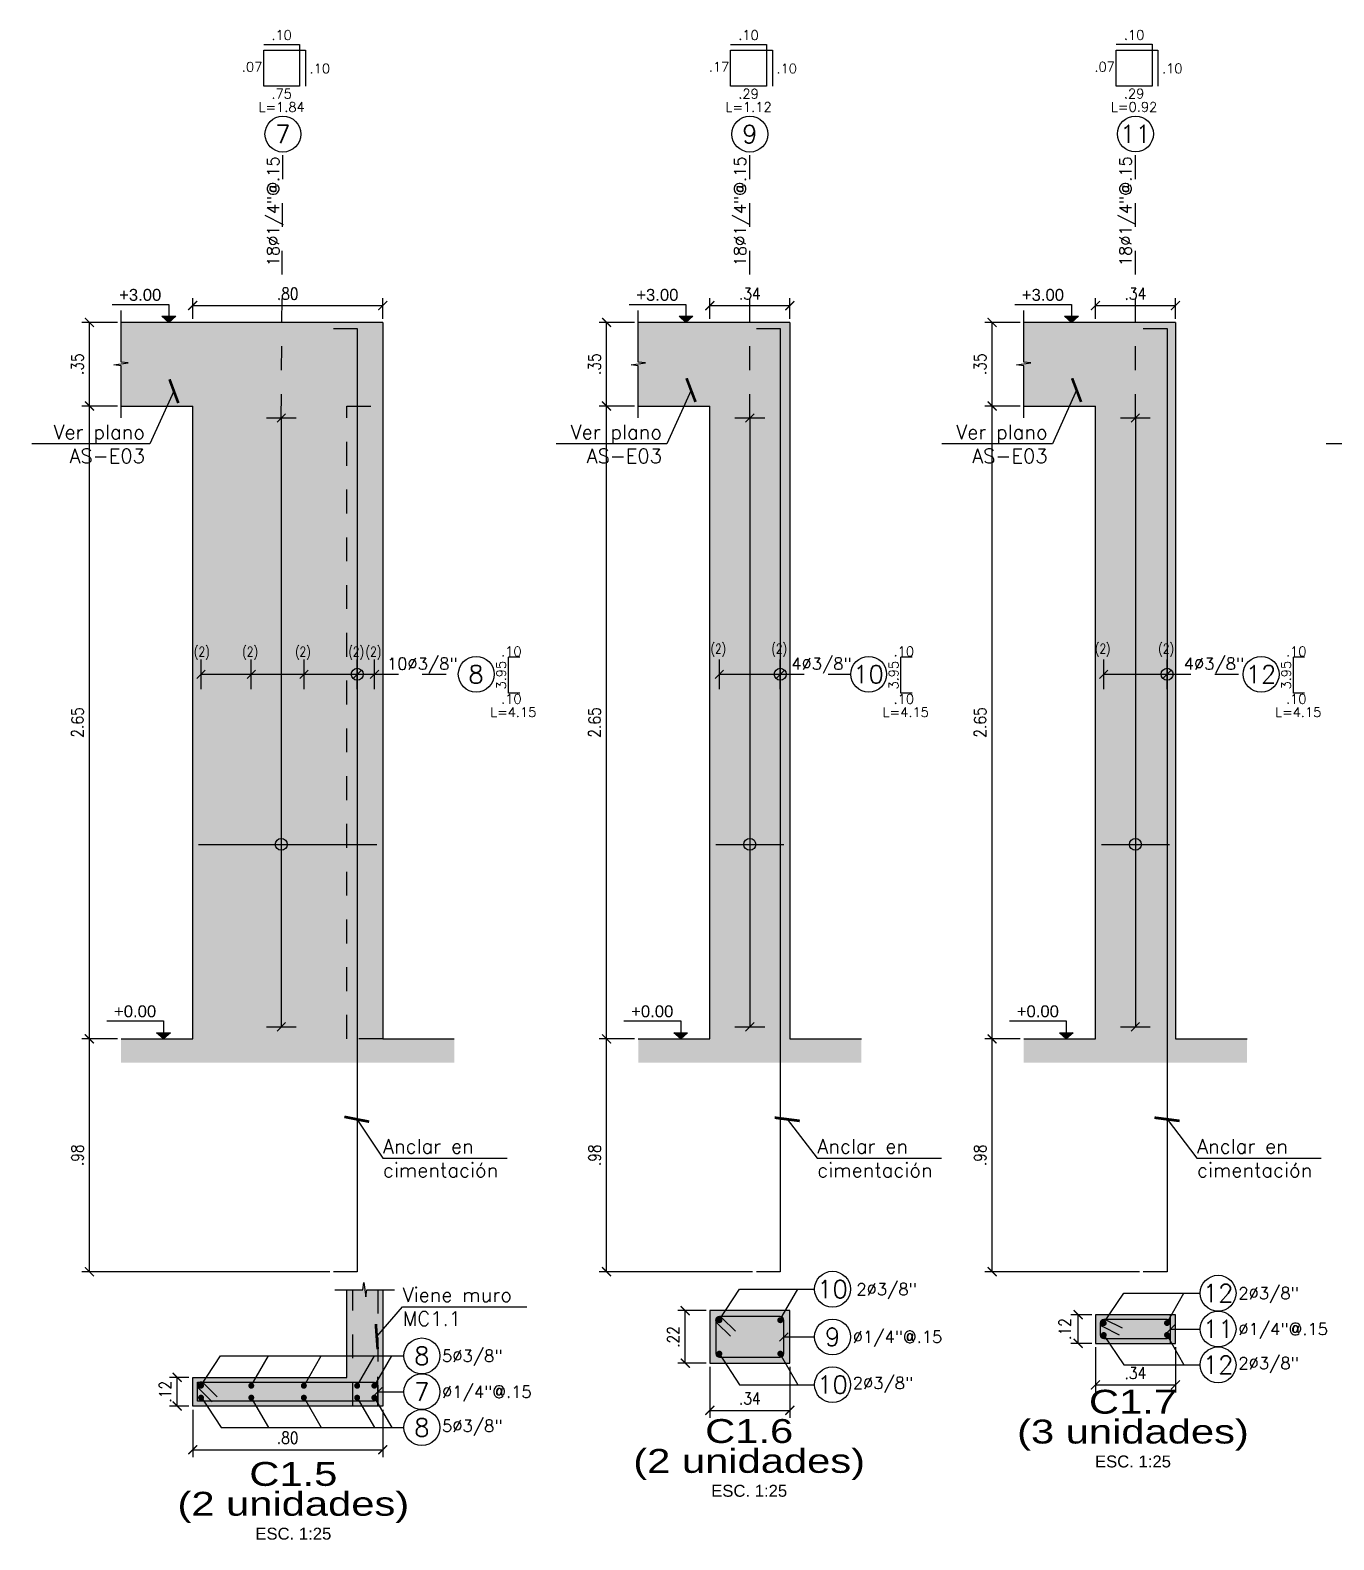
# Model space of a CAD drawing. Header units: millimetres. Extents: x -4.2 to 48.5, y -2.4 to 11.4.
# Drawn here: x 34.28 to 39.74, y 4.46 to 10.78 of the extents above; entities that cross this region are included whole.
import ezdxf
from ezdxf.enums import TextEntityAlignment as Align

# ---------------------------------------------------------------- set-up
doc = ezdxf.new("R2010")
doc.units = ezdxf.units.MM
doc.header["$LTSCALE"] = 0.05
doc.linetypes.add('DOT2', pattern=[3.175, 0, -3.175])
doc.linetypes.add('HIDDEN2', pattern=[4.7625, 3.175, -1.5875])
for name, color, linetype in [('ACHURADO', 1, 'Continuous'), ('ACOTADO', 2, 'Continuous'), ('CANT_INVIS', 2, 'HIDDEN2'), ('CONT_CORTE', 4, 'Continuous'), ('TEXTO_REFUERZO', 3, 'Continuous'), ('TITULOS', 1, 'Continuous'), ('TXT_IND', 2, 'Continuous')]:
    doc.layers.add(name, color=color, linetype=linetype)
doc.styles.add('ACOTAMIENTOS', font='romans.shx', dxfattribs={"width": 0.85})
doc.styles.add('ARIAL', font='arial.ttf')
doc.styles.get("Standard").update_dxf_attribs({"font": 'romans.shx'})
doc.dimstyles.new('ACOTA_25', dxfattribs={"dimscale": 0.025, "dimtxt": 2, "dimasz": 1.5, "dimexe": 1.25, "dimexo": 0.625, "dimgap": 1, "dimtad": 1, "dimzin": 4, "dimdsep": 46, "dimtxsty": 'ACOTAMIENTOS', "dimblk1": 'ARCHTICK', "dimblk2": 'ARCHTICK', "dimsah": 1, "dimcen": 1.5, "dimclrd": 1, "dimclre": 1, "dimclrt": 256, "dimadec": 0, "dimazin": 0, "dimtfac": 1, "dimtofl": 0, "dimtmove": 2, "dimatfit": 3, "dimldrblk": 'ARCHTICK', "dimfxl": 0, "dimtolj": 1, "dimtzin": 0, "dimarcsym": 0})

# ---------------------------------------------------------------- blocks, each defined once
blk = doc.blocks.new('_ARCHTICK')
at = {"color": 0, "linetype": 'ByBlock', "const_width": 0.15}
blk.add_lwpolyline([(-0.5, -0.5), (0.5, 0.5)], dxfattribs=at)
blk = doc.blocks.new('COTA25')
at = {"layer": 'TEXTO_REFUERZO'}
blk.add_line((-0.0177, -0.0177), (0.0177, 0.0177), dxfattribs=at)
at = {"layer": 'TEXTO_REFUERZO', "color": 1}
blk.add_line((0, -0.0625), (0, 0.0625), dxfattribs=at)
blk = doc.blocks.new('*D29')
at = {"layer": 'ACOTADO', "color": 1, "lineweight": -2}
for p, q in [((34.9576, 5.006), (34.9576, 4.8074)), ((35.7536, 5.006), (35.7536, 4.8074)), ((34.9576, 4.8387), (35.7536, 4.8387))]:
    blk.add_line(p, q, dxfattribs=at)
at = {"layer": 'DEFPOINTS', "color": 0}
for p in [(34.9576, 5.0216), (35.7536, 5.0216), (35.7536, 4.8387)]:
    blk.add_point(p, dxfattribs=at)
at = {"layer": 'ACOTADO', "color": 1, "lineweight": -2, "xscale": 0.03750000000000001, "yscale": 0.03750000000000001, "zscale": 0.03750000000000001, "rotation": 180}
blk.add_blockref('_ARCHTICK', (34.9576, 4.8387), dxfattribs=at)
at = {"layer": 'ACOTADO', "color": 1, "lineweight": -2, "xscale": 0.03750000000000001, "yscale": 0.03750000000000001, "zscale": 0.03750000000000001}
blk.add_blockref('_ARCHTICK', (35.7536, 4.8387), dxfattribs=at)
at = {"layer": 'ACOTADO', "insert": (35.3556, 4.8887), "char_height": 0.05, "attachment_point": 5, "style": 'ACOTAMIENTOS'}
blk.add_mtext('\\A1;.80', dxfattribs=at)
blk = doc.blocks.new('*D30')
at = {"layer": 'ACOTADO', "color": 1, "lineweight": -2}
for p, q in [((34.642, 9.2091), (34.4937, 9.2091)), ((34.5249, 6.5591), (34.5249, 9.2091)), ((34.642, 6.5591), (34.4937, 6.5591))]:
    blk.add_line(p, q, dxfattribs=at)
at = {"layer": 'DEFPOINTS', "color": 0}
for p in [(34.5249, 9.2091), (34.6576, 9.2091), (34.6576, 6.5591)]:
    blk.add_point(p, dxfattribs=at)
at = {"layer": 'ACOTADO', "color": 1, "lineweight": -2, "xscale": 0.03750000000000001, "yscale": 0.03750000000000001, "zscale": 0.03750000000000001}
for p, rotation in [((34.5249, 9.2091), 90), ((34.5249, 6.5591), 270)]:
    blk.add_blockref('_ARCHTICK', p, dxfattribs=dict(at, rotation=rotation))
at = {"layer": 'ACOTADO', "insert": (34.4749, 7.8841), "char_height": 0.05, "attachment_point": 5, "rotation": 90, "style": 'ACOTAMIENTOS'}
blk.add_mtext('\\A1;2.65', dxfattribs=at)
blk = doc.blocks.new('*D31')
at = {"layer": 'ACOTADO', "color": 1, "lineweight": -2}
for p, q in [((34.642, 9.5591), (34.4937, 9.5591)), ((34.5249, 9.2091), (34.5249, 9.5591)), ((34.642, 9.2091), (34.4937, 9.2091))]:
    blk.add_line(p, q, dxfattribs=at)
at = {"layer": 'DEFPOINTS', "color": 0}
for p in [(34.5249, 9.5591), (34.6576, 9.5591), (34.6576, 9.2091)]:
    blk.add_point(p, dxfattribs=at)
at = {"layer": 'ACOTADO', "color": 1, "lineweight": -2, "xscale": 0.03750000000000001, "yscale": 0.03750000000000001, "zscale": 0.03750000000000001}
for p, rotation in [((34.5249, 9.5591), 90), ((34.5249, 9.2091), 270)]:
    blk.add_blockref('_ARCHTICK', p, dxfattribs=dict(at, rotation=rotation))
at = {"layer": 'ACOTADO', "insert": (34.4749, 9.3841), "char_height": 0.05, "attachment_point": 5, "rotation": 90, "style": 'ACOTAMIENTOS'}
blk.add_mtext('\\A1;.35', dxfattribs=at)
blk = doc.blocks.new('*D32')
at = {"layer": 'ACOTADO', "color": 1, "lineweight": -2}
for p, q in [((34.642, 6.5591), (34.4937, 6.5591)), ((34.5249, 5.5841), (34.5249, 6.5591)), ((35.5314, 5.5841), (34.4937, 5.5841))]:
    blk.add_line(p, q, dxfattribs=at)
at = {"layer": 'DEFPOINTS', "color": 0}
for p in [(34.5249, 6.5591), (34.6576, 6.5591), (35.5471, 5.5841)]:
    blk.add_point(p, dxfattribs=at)
at = {"layer": 'ACOTADO', "color": 1, "lineweight": -2, "xscale": 0.03750000000000001, "yscale": 0.03750000000000001, "zscale": 0.03750000000000001}
for p, rotation in [((34.5249, 6.5591), 90), ((34.5249, 5.5841), 270)]:
    blk.add_blockref('_ARCHTICK', p, dxfattribs=dict(at, rotation=rotation))
at = {"layer": 'ACOTADO', "insert": (34.4749, 6.0716), "char_height": 0.05, "attachment_point": 5, "rotation": 90, "style": 'ACOTAMIENTOS'}
blk.add_mtext('\\A1;.98', dxfattribs=at)
blk = doc.blocks.new('*D33')
at = {"layer": 'ACOTADO', "color": 1, "linetype": 'HIDDEN2', "lineweight": -2}
for p, q in [((34.9576, 9.5747), (34.9576, 9.6609)), ((35.7536, 9.5747), (35.7536, 9.6609))]:
    blk.add_line(p, q, dxfattribs=at)
at = {"layer": 'ACOTADO', "color": 1, "lineweight": -2}
blk.add_line((34.9576, 9.6296), (35.7536, 9.6296), dxfattribs=at)
at = {"layer": 'DEFPOINTS', "color": 0}
for p in [(35.7536, 9.6296), (34.9576, 9.5591), (35.7536, 9.5591)]:
    blk.add_point(p, dxfattribs=at)
at = {"layer": 'ACOTADO', "color": 1, "lineweight": -2, "xscale": 0.03750000000000001, "yscale": 0.03750000000000001, "zscale": 0.03750000000000001, "rotation": 180}
blk.add_blockref('_ARCHTICK', (34.9576, 9.6296), dxfattribs=at)
at = {"layer": 'ACOTADO', "color": 1, "lineweight": -2, "xscale": 0.03750000000000001, "yscale": 0.03750000000000001, "zscale": 0.03750000000000001}
blk.add_blockref('_ARCHTICK', (35.7536, 9.6296), dxfattribs=at)
at = {"layer": 'ACOTADO', "insert": (35.3556, 9.6796), "char_height": 0.05, "attachment_point": 5, "style": 'ACOTAMIENTOS'}
blk.add_mtext('\\A1;.80', dxfattribs=at)
blk = doc.blocks.new('Nivel-elev')
at = {"layer": 'TXT_IND'}
blk.add_hatch(color=1, dxfattribs=at).paths.add_polyline_path([(-0.058, 0.051), (0.058, 0.051), (0, 0)])
for p, q in [((0, 0), (-0.058, 0.051)), ((-0.058, 0.051), (0.058, 0.051)), ((0.058, 0.051), (0, 0))]:
    blk.add_line(p, q, dxfattribs=at)
blk.add_lwpolyline([(-0.476, 0.151), (0, 0.151), (0, 0.051)], dxfattribs=at)
blk.add_attdef('+2.85', (-0.476, 0.171), '', height=0.0975, dxfattribs=at)
blk = doc.blocks.new('Titulos')
at = {"layer": 'TITULOS', "color": 1, "style": 'ARIAL', "width": 1.25}
blk.add_attdef('TITULO_1', text='', height=0.2, dxfattribs=at).set_placement((0, 0.25), align=Align.MIDDLE_CENTER)
at = {"layer": 'TITULOS', "style": 'ARIAL', "width": 1.25}
blk.add_attdef('TITULO_2', text='', height=0.2, dxfattribs=at).set_placement((0, 0), align=Align.MIDDLE_CENTER)
at = {"layer": 'TITULOS', "color": 2, "width": 1.25}
for tag, p in [('ESCALA_1', (0, -0.25)), ('ESCALA_2', (0, -0.408))]:
    blk.add_attdef(tag, text='', height=0.1, dxfattribs=at).set_placement(p, align=Align.MIDDLE_CENTER)
blk = doc.blocks.new('*D17')
at = {"layer": 'ACOTADO', "color": 1, "lineweight": -2}
for p, q in [((36.8083, 9.2091), (36.66, 9.2091)), ((36.6912, 6.5591), (36.6912, 9.2091)), ((36.8083, 6.5591), (36.66, 6.5591))]:
    blk.add_line(p, q, dxfattribs=at)
at = {"layer": 'DEFPOINTS', "color": 0}
for p in [(36.6912, 9.2091), (36.8239, 9.2091), (36.8239, 6.5591)]:
    blk.add_point(p, dxfattribs=at)
at = {"layer": 'ACOTADO', "color": 1, "lineweight": -2, "xscale": 0.03750000000000001, "yscale": 0.03750000000000001, "zscale": 0.03750000000000001}
for p, rotation in [((36.6912, 9.2091), 90), ((36.6912, 6.5591), 270)]:
    blk.add_blockref('_ARCHTICK', p, dxfattribs=dict(at, rotation=rotation))
at = {"layer": 'ACOTADO', "insert": (36.6412, 7.8841), "char_height": 0.05, "attachment_point": 5, "rotation": 90, "style": 'ACOTAMIENTOS'}
blk.add_mtext('\\A1;2.65', dxfattribs=at)
blk = doc.blocks.new('*D18')
at = {"layer": 'ACOTADO', "color": 1, "lineweight": -2}
for p, q in [((36.8083, 9.5591), (36.66, 9.5591)), ((36.6912, 9.2091), (36.6912, 9.5591)), ((36.8083, 9.2091), (36.66, 9.2091))]:
    blk.add_line(p, q, dxfattribs=at)
at = {"layer": 'DEFPOINTS', "color": 0}
for p in [(36.6912, 9.5591), (36.8239, 9.5591), (36.8239, 9.2091)]:
    blk.add_point(p, dxfattribs=at)
at = {"layer": 'ACOTADO', "color": 1, "lineweight": -2, "xscale": 0.03750000000000001, "yscale": 0.03750000000000001, "zscale": 0.03750000000000001}
for p, rotation in [((36.6912, 9.5591), 90), ((36.6912, 9.2091), 270)]:
    blk.add_blockref('_ARCHTICK', p, dxfattribs=dict(at, rotation=rotation))
at = {"layer": 'ACOTADO', "insert": (36.6412, 9.3841), "char_height": 0.05, "attachment_point": 5, "rotation": 90, "style": 'ACOTAMIENTOS'}
blk.add_mtext('\\A1;.35', dxfattribs=at)
blk = doc.blocks.new('*D19')
at = {"layer": 'ACOTADO', "color": 1, "lineweight": -2}
for p, q in [((36.8083, 6.5591), (36.66, 6.5591)), ((36.6912, 5.5841), (36.6912, 6.5591)), ((37.3033, 5.5841), (36.66, 5.5841))]:
    blk.add_line(p, q, dxfattribs=at)
at = {"layer": 'DEFPOINTS', "color": 0}
for p in [(36.6912, 6.5591), (36.8239, 6.5591), (37.3189, 5.5841)]:
    blk.add_point(p, dxfattribs=at)
at = {"layer": 'ACOTADO', "color": 1, "lineweight": -2, "xscale": 0.03750000000000001, "yscale": 0.03750000000000001, "zscale": 0.03750000000000001}
for p, rotation in [((36.6912, 6.5591), 90), ((36.6912, 5.5841), 270)]:
    blk.add_blockref('_ARCHTICK', p, dxfattribs=dict(at, rotation=rotation))
at = {"layer": 'ACOTADO', "insert": (36.6412, 6.0716), "char_height": 0.05, "attachment_point": 5, "rotation": 90, "style": 'ACOTAMIENTOS'}
blk.add_mtext('\\A1;.98', dxfattribs=at)
blk = doc.blocks.new('*D20')
at = {"layer": 'ACOTADO', "color": 1, "linetype": 'HIDDEN2', "lineweight": -2}
for p, q in [((37.1239, 9.5747), (37.1239, 9.6609)), ((37.4589, 9.5747), (37.4589, 9.6609))]:
    blk.add_line(p, q, dxfattribs=at)
at = {"layer": 'ACOTADO', "color": 1, "lineweight": -2}
blk.add_line((37.1239, 9.6296), (37.4589, 9.6296), dxfattribs=at)
at = {"layer": 'DEFPOINTS', "color": 0}
for p in [(37.4589, 9.6296), (37.1239, 9.5591), (37.4589, 9.5591)]:
    blk.add_point(p, dxfattribs=at)
at = {"layer": 'ACOTADO', "color": 1, "lineweight": -2, "xscale": 0.03750000000000001, "yscale": 0.03750000000000001, "zscale": 0.03750000000000001, "rotation": 180}
blk.add_blockref('_ARCHTICK', (37.1239, 9.6296), dxfattribs=at)
at = {"layer": 'ACOTADO', "color": 1, "lineweight": -2, "xscale": 0.03750000000000001, "yscale": 0.03750000000000001, "zscale": 0.03750000000000001}
blk.add_blockref('_ARCHTICK', (37.4589, 9.6296), dxfattribs=at)
at = {"layer": 'ACOTADO', "insert": (37.2914, 9.6796), "char_height": 0.05, "attachment_point": 5, "style": 'ACOTAMIENTOS'}
blk.add_mtext('\\A1;.34', dxfattribs=at)
blk = doc.blocks.new('*D21')
at = {"layer": 'ACOTADO', "color": 1, "lineweight": -2}
for p, q in [((37.1083, 5.421), (36.9897, 5.421)), ((37.021, 5.201), (37.021, 5.421)), ((37.1083, 5.201), (36.9897, 5.201))]:
    blk.add_line(p, q, dxfattribs=at)
at = {"layer": 'DEFPOINTS', "color": 0}
for p in [(37.021, 5.421), (37.1239, 5.421), (37.1239, 5.201)]:
    blk.add_point(p, dxfattribs=at)
at = {"layer": 'ACOTADO', "color": 1, "lineweight": -2, "xscale": 0.03750000000000001, "yscale": 0.03750000000000001, "zscale": 0.03750000000000001}
for p, rotation in [((37.021, 5.421), 90), ((37.021, 5.201), 270)]:
    blk.add_blockref('_ARCHTICK', p, dxfattribs=dict(at, rotation=rotation))
at = {"layer": 'ACOTADO', "insert": (36.971, 5.311), "char_height": 0.05, "attachment_point": 5, "rotation": 90, "style": 'ACOTAMIENTOS'}
blk.add_mtext('\\A1;.22', dxfattribs=at)
blk = doc.blocks.new('*D22')
at = {"layer": 'ACOTADO', "color": 1, "lineweight": -2}
for p, q in [((37.1239, 5.1854), (37.1239, 4.9721)), ((37.4589, 5.1854), (37.4589, 4.9721)), ((37.1239, 5.0034), (37.4589, 5.0034))]:
    blk.add_line(p, q, dxfattribs=at)
at = {"layer": 'DEFPOINTS', "color": 0}
for p in [(37.1239, 5.201), (37.4589, 5.201), (37.4589, 5.0034)]:
    blk.add_point(p, dxfattribs=at)
at = {"layer": 'ACOTADO', "color": 1, "lineweight": -2, "xscale": 0.03750000000000001, "yscale": 0.03750000000000001, "zscale": 0.03750000000000001, "rotation": 180}
blk.add_blockref('_ARCHTICK', (37.1239, 5.0034), dxfattribs=at)
at = {"layer": 'ACOTADO', "color": 1, "lineweight": -2, "xscale": 0.03750000000000001, "yscale": 0.03750000000000001, "zscale": 0.03750000000000001}
blk.add_blockref('_ARCHTICK', (37.4589, 5.0034), dxfattribs=at)
at = {"layer": 'ACOTADO', "insert": (37.2914, 5.0534), "char_height": 0.05, "attachment_point": 5, "style": 'ACOTAMIENTOS'}
blk.add_mtext('\\A1;.34', dxfattribs=at)
blk = doc.blocks.new('*D23')
at = {"layer": 'ACOTADO', "color": 1, "lineweight": -2}
for p, q in [((38.7235, 5.4041), (38.6356, 5.4041)), ((38.6668, 5.2841), (38.6668, 5.4041)), ((38.7235, 5.2841), (38.6356, 5.2841))]:
    blk.add_line(p, q, dxfattribs=at)
at = {"layer": 'DEFPOINTS', "color": 0}
for p in [(38.6668, 5.4041), (38.7391, 5.4041), (38.7391, 5.2841)]:
    blk.add_point(p, dxfattribs=at)
at = {"layer": 'ACOTADO', "color": 1, "lineweight": -2, "xscale": 0.03750000000000001, "yscale": 0.03750000000000001, "zscale": 0.03750000000000001}
for p, rotation in [((38.6668, 5.4041), 90), ((38.6668, 5.2841), 270)]:
    blk.add_blockref('_ARCHTICK', p, dxfattribs=dict(at, rotation=rotation))
at = {"layer": 'ACOTADO', "insert": (38.6115, 5.3441), "char_height": 0.05, "attachment_point": 5, "rotation": 90, "style": 'ACOTAMIENTOS'}
blk.add_mtext('\\A1;.12', dxfattribs=at)
blk = doc.blocks.new('*D24')
at = {"layer": 'ACOTADO', "color": 1, "lineweight": -2}
for p, q in [((38.7391, 5.2684), (38.7391, 5.0787)), ((39.0741, 5.2684), (39.0741, 5.0787)), ((38.7391, 5.11), (39.0741, 5.11))]:
    blk.add_line(p, q, dxfattribs=at)
at = {"layer": 'DEFPOINTS', "color": 0}
for p in [(38.7391, 5.2841), (39.0741, 5.2841), (39.0741, 5.11)]:
    blk.add_point(p, dxfattribs=at)
at = {"layer": 'ACOTADO', "color": 1, "lineweight": -2, "xscale": 0.03750000000000001, "yscale": 0.03750000000000001, "zscale": 0.03750000000000001, "rotation": 180}
blk.add_blockref('_ARCHTICK', (38.7391, 5.11), dxfattribs=at)
at = {"layer": 'ACOTADO', "color": 1, "lineweight": -2, "xscale": 0.03750000000000001, "yscale": 0.03750000000000001, "zscale": 0.03750000000000001}
blk.add_blockref('_ARCHTICK', (39.0741, 5.11), dxfattribs=at)
at = {"layer": 'ACOTADO', "insert": (38.9066, 5.16), "char_height": 0.05, "attachment_point": 5, "style": 'ACOTAMIENTOS'}
blk.add_mtext('\\A1;.34', dxfattribs=at)
blk = doc.blocks.new('*D25')
at = {"layer": 'ACOTADO', "color": 1, "lineweight": -2}
for p, q in [((38.4235, 9.2091), (38.2752, 9.2091)), ((38.3064, 6.5591), (38.3064, 9.2091)), ((38.4235, 6.5591), (38.2752, 6.5591))]:
    blk.add_line(p, q, dxfattribs=at)
at = {"layer": 'DEFPOINTS', "color": 0}
for p in [(38.3064, 9.2091), (38.4391, 9.2091), (38.4391, 6.5591)]:
    blk.add_point(p, dxfattribs=at)
at = {"layer": 'ACOTADO', "color": 1, "lineweight": -2, "xscale": 0.03750000000000001, "yscale": 0.03750000000000001, "zscale": 0.03750000000000001}
for p, rotation in [((38.3064, 9.2091), 90), ((38.3064, 6.5591), 270)]:
    blk.add_blockref('_ARCHTICK', p, dxfattribs=dict(at, rotation=rotation))
at = {"layer": 'ACOTADO', "insert": (38.2564, 7.8841), "char_height": 0.05, "attachment_point": 5, "rotation": 90, "style": 'ACOTAMIENTOS'}
blk.add_mtext('\\A1;2.65', dxfattribs=at)
blk = doc.blocks.new('*D26')
at = {"layer": 'ACOTADO', "color": 1, "lineweight": -2}
for p, q in [((38.4235, 9.5591), (38.2752, 9.5591)), ((38.3064, 9.2091), (38.3064, 9.5591)), ((38.4235, 9.2091), (38.2752, 9.2091))]:
    blk.add_line(p, q, dxfattribs=at)
at = {"layer": 'DEFPOINTS', "color": 0}
for p in [(38.3064, 9.5591), (38.4391, 9.5591), (38.4391, 9.2091)]:
    blk.add_point(p, dxfattribs=at)
at = {"layer": 'ACOTADO', "color": 1, "lineweight": -2, "xscale": 0.03750000000000001, "yscale": 0.03750000000000001, "zscale": 0.03750000000000001}
for p, rotation in [((38.3064, 9.5591), 90), ((38.3064, 9.2091), 270)]:
    blk.add_blockref('_ARCHTICK', p, dxfattribs=dict(at, rotation=rotation))
at = {"layer": 'ACOTADO', "insert": (38.2564, 9.3841), "char_height": 0.05, "attachment_point": 5, "rotation": 90, "style": 'ACOTAMIENTOS'}
blk.add_mtext('\\A1;.35', dxfattribs=at)
blk = doc.blocks.new('*D27')
at = {"layer": 'ACOTADO', "color": 1, "lineweight": -2}
for p, q in [((38.4235, 6.5591), (38.2752, 6.5591)), ((38.3064, 5.5841), (38.3064, 6.5591)), ((38.9235, 5.5841), (38.2752, 5.5841))]:
    blk.add_line(p, q, dxfattribs=at)
at = {"layer": 'DEFPOINTS', "color": 0}
for p in [(38.3064, 6.5591), (38.4391, 6.5591), (38.9391, 5.5841)]:
    blk.add_point(p, dxfattribs=at)
at = {"layer": 'ACOTADO', "color": 1, "lineweight": -2, "xscale": 0.03750000000000001, "yscale": 0.03750000000000001, "zscale": 0.03750000000000001}
for p, rotation in [((38.3064, 6.5591), 90), ((38.3064, 5.5841), 270)]:
    blk.add_blockref('_ARCHTICK', p, dxfattribs=dict(at, rotation=rotation))
at = {"layer": 'ACOTADO', "insert": (38.2564, 6.0716), "char_height": 0.05, "attachment_point": 5, "rotation": 90, "style": 'ACOTAMIENTOS'}
blk.add_mtext('\\A1;.98', dxfattribs=at)
blk = doc.blocks.new('*D28')
at = {"layer": 'ACOTADO', "color": 1, "linetype": 'HIDDEN2', "lineweight": -2}
for p, q in [((38.7391, 9.5747), (38.7391, 9.6609)), ((39.0741, 9.5747), (39.0741, 9.6609))]:
    blk.add_line(p, q, dxfattribs=at)
at = {"layer": 'ACOTADO', "color": 1, "lineweight": -2}
blk.add_line((38.7391, 9.6296), (39.0741, 9.6296), dxfattribs=at)
at = {"layer": 'DEFPOINTS', "color": 0}
for p in [(39.0741, 9.6296), (38.7391, 9.5591), (39.0741, 9.5591)]:
    blk.add_point(p, dxfattribs=at)
at = {"layer": 'ACOTADO', "color": 1, "lineweight": -2, "xscale": 0.03750000000000001, "yscale": 0.03750000000000001, "zscale": 0.03750000000000001, "rotation": 180}
blk.add_blockref('_ARCHTICK', (38.7391, 9.6296), dxfattribs=at)
at = {"layer": 'ACOTADO', "color": 1, "lineweight": -2, "xscale": 0.03750000000000001, "yscale": 0.03750000000000001, "zscale": 0.03750000000000001}
blk.add_blockref('_ARCHTICK', (39.0741, 9.6296), dxfattribs=at)
at = {"layer": 'ACOTADO', "insert": (38.9066, 9.6796), "char_height": 0.05, "attachment_point": 5, "style": 'ACOTAMIENTOS'}
blk.add_mtext('\\A1;.34', dxfattribs=at)
blk = doc.blocks.new('*D95')
at = {"layer": 'ACOTADO', "color": 1, "lineweight": -2}
for p, q in [((34.942, 5.1416), (34.8611, 5.1416)), ((34.8924, 5.0216), (34.8924, 5.1416)), ((34.942, 5.0216), (34.8611, 5.0216))]:
    blk.add_line(p, q, dxfattribs=at)
at = {"layer": 'DEFPOINTS', "color": 0}
for p in [(34.8924, 5.1416), (34.9576, 5.1416), (34.9576, 5.0216)]:
    blk.add_point(p, dxfattribs=at)
at = {"layer": 'ACOTADO', "color": 1, "lineweight": -2, "xscale": 0.03750000000000001, "yscale": 0.03750000000000001, "zscale": 0.03750000000000001}
for p, rotation in [((34.8924, 5.1416), 90), ((34.8924, 5.0216), 270)]:
    blk.add_blockref('_ARCHTICK', p, dxfattribs=dict(at, rotation=rotation))
at = {"layer": 'ACOTADO', "insert": (34.8425, 5.0816), "char_height": 0.05, "attachment_point": 5, "rotation": 90, "style": 'ACOTAMIENTOS'}
blk.add_mtext('\\A1;.12', dxfattribs=at)

msp = doc.modelspace()

# ---------------------------------------------------------------- hatches: boundary and pattern name
at = {"layer": 'ACHURADO', "ltscale": 0.2}
h = msp.add_hatch(color=254, dxfattribs=at)
h.dxf.hatch_style = 1
h.paths.add_polyline_path([(35.7536, 9.5591), (34.6576, 9.5591), (34.6576, 9.3933), (34.6876, 9.3893), (34.6576, 9.3853), (34.6576, 9.2091), (34.9576, 9.2091), (34.9576, 6.5591), (34.6576, 6.5591), (34.6576, 6.4591), (36.0536, 6.4591), (36.0536, 6.5591), (35.7536, 6.5591)])
h = msp.add_hatch(color=254, dxfattribs=at)
h.dxf.hatch_style = 1
h.paths.add_polyline_path([(37.4589, 9.5591), (36.8239, 9.5591), (36.8239, 9.3933), (36.8539, 9.3893), (36.8239, 9.3853), (36.8239, 9.2091), (37.1239, 9.2091), (37.1239, 6.5591), (36.8239, 6.5591), (36.8239, 6.4591), (37.7589, 6.4591), (37.7589, 6.5591), (37.4589, 6.5591)])
h = msp.add_hatch(color=254, dxfattribs=at)
h.dxf.hatch_style = 1
h.paths.add_polyline_path([(39.0741, 9.5591), (38.4391, 9.5591), (38.4391, 9.3933), (38.4691, 9.3893), (38.4391, 9.3853), (38.4391, 9.2091), (38.7391, 9.2091), (38.7391, 6.5591), (38.4391, 6.5591), (38.4391, 6.4591), (39.3741, 6.4591), (39.3741, 6.5591), (39.0741, 6.5591)])
h = msp.add_hatch(color=254, dxfattribs=at)
h.dxf.hatch_style = 1
h.paths.add_polyline_path([(35.7536, 5.5088), (35.6866, 5.5088), (35.6826, 5.4788), (35.6746, 5.5388), (35.6706, 5.5088), (35.6036, 5.5088), (35.6036, 5.1416), (34.9576, 5.1416), (34.9576, 5.0216), (35.7536, 5.0216)])
h = msp.add_hatch(color=254, dxfattribs=at)
h.dxf.hatch_style = 1
h.paths.add_polyline_path([(37.4589, 5.421), (37.1239, 5.421), (37.1239, 5.201), (37.4589, 5.201)])
h = msp.add_hatch(color=254, dxfattribs=at)
h.dxf.hatch_style = 1
h.paths.add_polyline_path([(39.0741, 5.4041), (38.7391, 5.4041), (38.7391, 5.2841), (39.0741, 5.2841)])

# ---------------------------------------------------------------- linework, layer by layer
at = {"layer": 'CANT_INVIS', "ltscale": 0.3}
for p, q in [((35.6286, 5.0216), (35.6286, 5.5088)), ((35.7336, 5.5088), (35.7336, 5.0216))]:
    msp.add_line(p, q, dxfattribs=at)
msp.add_lwpolyline([(35.7536, 6.5591), (35.6036, 6.5591), (35.6036, 9.2091), (35.7536, 9.2091)], dxfattribs=at)
at = {"layer": 'CONT_CORTE'}
for p, q in [((35.7536, 9.5591), (35.7536, 6.5591)), ((37.4589, 9.5591), (37.4589, 6.5591)), ((39.0741, 9.5591), (39.0741, 6.5591)), ((34.6576, 9.2091), (34.9576, 9.2091)), ((34.9576, 6.5591), (34.9576, 9.2091)), ((36.8239, 9.2091), (37.1239, 9.2091)), ((37.1239, 6.5591), (37.1239, 9.2091)), ((38.4391, 9.2091), (38.7391, 9.2091)), ((38.7391, 6.5591), (38.7391, 9.2091)), ((34.6576, 6.5591), (34.9576, 6.5591)), ((35.7536, 6.5591), (36.0536, 6.5591)), ((36.8239, 6.5591), (37.1239, 6.5591)), ((37.4589, 6.5591), (37.7589, 6.5591)), ((38.4391, 6.5591), (38.7391, 6.5591)), ((39.0741, 6.5591), (39.3741, 6.5591))]:
    msp.add_line(p, q, dxfattribs=at)
at = {"layer": 'CONT_CORTE', "color": 1}
for points in [[(34.6576, 9.1591), (34.6576, 9.3773), (34.6276, 9.3813), (34.6876, 9.3893), (34.6576, 9.3933), (34.6576, 9.6091)], [(36.8239, 9.1591), (36.8239, 9.3773), (36.7939, 9.3813), (36.8539, 9.3893), (36.8239, 9.3933), (36.8239, 9.6091)], [(38.4391, 9.1591), (38.4391, 9.3773), (38.4091, 9.3813), (38.4691, 9.3893), (38.4391, 9.3933), (38.4391, 9.6091)], [(35.5536, 5.5088), (35.6706, 5.5088), (35.6746, 5.5388), (35.6826, 5.4788), (35.6866, 5.5088), (35.8036, 5.5088)]]:
    msp.add_lwpolyline(points, dxfattribs=at)
at = {"layer": 'CONT_CORTE'}
for points in [[(35.7536, 9.5591), (34.6576, 9.5591)], [(37.4589, 9.5591), (36.8239, 9.5591)], [(39.0741, 9.5591), (38.4391, 9.5591)], [(35.7536, 5.5088), (35.7536, 5.0216), (34.9576, 5.0216), (34.9576, 5.1416), (35.6036, 5.1416), (35.6036, 5.5088)]]:
    msp.add_lwpolyline(points, dxfattribs=at)
for points in [[(37.1239, 5.421), (37.1239, 5.201), (37.4589, 5.201), (37.4589, 5.421)], [(39.0741, 5.2841), (39.0741, 5.4041), (38.7391, 5.4041), (38.7391, 5.2841)]]:
    msp.add_lwpolyline(points, close=True, dxfattribs=at)
at = {"layer": 'TEXTO_REFUERZO', "color": 3, "linetype": 'DOT2', "ltscale": 0.25}
for p, q in [((35.3287, 9.1591), (35.3357, 10.2725)), ((37.2914, 9.1591), (37.2914, 10.2725)), ((38.9066, 9.1591), (38.9066, 10.2728))]:
    msp.add_line(p, q, dxfattribs=at)
at = {"layer": 'TEXTO_REFUERZO', "color": 1}
for p, q in [((35.3287, 9.1591), (35.3287, 6.6094)), ((37.2914, 9.1591), (37.2914, 6.6094)), ((38.9066, 9.1591), (38.9066, 6.6094)), ((34.9926, 8.0857), (35.7192, 8.0857)), ((37.1639, 8.0857), (37.4189, 8.0857)), ((38.7741, 8.0857), (39.0391, 8.0857)), ((37.4339, 5.311), (37.5628, 5.311)), ((39.0541, 5.3441), (39.178, 5.3441)), ((35.7336, 5.0816), (35.8425, 5.0816))]:
    msp.add_line(p, q, dxfattribs=at)
at = {"layer": 'TEXTO_REFUERZO', "color": 5, "linetype": 'Continuous'}
for p, q in [((34.9826, 7.3736), (35.7286, 7.3736)), ((37.1489, 7.3736), (37.4339, 7.3736)), ((38.7641, 7.3736), (39.0491, 7.3736))]:
    msp.add_line(p, q, dxfattribs=at)
for points in [[(35.2552, 10.7235), (35.4052, 10.7235), (35.4052, 10.5485), (35.2552, 10.5485), (35.2552, 10.6985), (35.4302, 10.6985), (35.4302, 10.5485)], [(37.211, 10.7235), (37.361, 10.7235), (37.361, 10.5485), (37.211, 10.5485), (37.211, 10.6985), (37.386, 10.6985), (37.386, 10.5485)], [(38.8262, 10.7239), (38.9762, 10.7239), (38.9762, 10.5489), (38.8262, 10.5489), (38.8262, 10.6989), (39.0012, 10.6989), (39.0012, 10.5489)], [(36.3273, 8.0069), (36.2801, 8.0069), (36.2801, 8.1569), (36.2801, 8.1569)], [(36.3273, 8.1569), (36.2801, 8.1569)], [(37.9712, 8.0069), (37.9241, 8.0069), (37.9241, 8.1569), (37.9241, 8.1569)], [(37.9712, 8.1569), (37.9241, 8.1569)], [(39.6154, 8.0069), (39.5682, 8.0069), (39.5682, 8.1569), (39.5682, 8.1569)], [(39.6154, 8.1569), (39.5682, 8.1569)]]:
    msp.add_lwpolyline(points, dxfattribs=at)
at = {"layer": 'TEXTO_REFUERZO', "color": 5}
for points in [[(35.5471, 9.5341), (35.6471, 9.5341), (35.6471, 5.5841), (35.5471, 5.5841)], [(37.3189, 9.5341), (37.4189, 9.5341), (37.4189, 5.5841), (37.3189, 5.5841)], [(38.9391, 9.5341), (39.0391, 9.5341), (39.0391, 5.5841), (38.9391, 5.5841)]]:
    msp.add_lwpolyline(points, dxfattribs=at)
at = {"layer": 'TEXTO_REFUERZO', "color": 1}
for points in [[(37.1632, 5.381), (37.2481, 5.5109), (37.5628, 5.5109)], [(37.4174, 5.381), (37.4924, 5.5109)], [(38.7734, 5.3691), (38.8583, 5.4941), (39.178, 5.4941)], [(39.0376, 5.3691), (39.1098, 5.4941)], [(38.7734, 5.3191), (38.8583, 5.1941), (39.178, 5.1941)], [(39.0376, 5.3191), (39.1098, 5.1941)], [(34.9886, 5.1017), (35.0734, 5.2316), (35.8425, 5.2316)], [(35.2024, 5.1066), (35.2746, 5.2316)], [(35.4239, 5.1066), (35.4961, 5.2316)], [(35.6471, 5.1066), (35.7192, 5.2316)], [(35.7192, 5.1066), (35.7913, 5.2316)], [(37.1632, 5.241), (37.2481, 5.1111), (37.5628, 5.1111)], [(37.4174, 5.241), (37.4924, 5.1111)], [(34.9914, 5.0615), (35.0763, 4.9316), (35.8425, 4.9316)], [(35.2024, 5.0566), (35.2746, 4.9316)], [(35.4239, 5.0566), (35.4961, 4.9316)], [(35.6471, 5.0566), (35.7192, 4.9316)], [(35.7192, 5.0566), (35.7913, 4.9316)]]:
    msp.add_lwpolyline(points, dxfattribs=at)
at = {"layer": 'TEXTO_REFUERZO', "color": 5}
for points in [[(37.1489, 5.381), (37.1489, 5.241, 0.414214), (37.1639, 5.226), (37.4189, 5.226, 0.414214), (37.4339, 5.241), (37.4339, 5.381, 0.414214), (37.4189, 5.396), (37.1639, 5.396, 0.414214)], [(39.0541, 5.3191), (39.0541, 5.3691, 0.414214), (39.0391, 5.3841), (38.7741, 5.3841, 0.414214), (38.7591, 5.3691), (38.7591, 5.3191, 0.414214), (38.7741, 5.3041), (39.0391, 5.3041, 0.414214)], [(35.7186, 5.0416), (34.9776, 5.0416), (34.9776, 5.1216), (35.7186, 5.1216, -0.414214), (35.7336, 5.1066), (35.7336, 5.0566, -0.414214)]]:
    msp.add_lwpolyline(points, format="xyb", close=True, dxfattribs=at)
for points in [[(37.2099, 5.3138), (37.1533, 5.3704, -1), (37.1746, 5.3916), (37.2311, 5.335)], [(38.8525, 5.347), (38.7808, 5.3825, 1), (38.7675, 5.3556), (38.8392, 5.3201)], [(35.0598, 5.0606), (35.0032, 5.1172, 1), (34.982, 5.096), (35.0386, 5.0394)]]:
    msp.add_lwpolyline(points, format="xyb", dxfattribs=at)
at = {"layer": 'TEXTO_REFUERZO', "color": 1, "const_width": 0.0125}
for points in [[(37.1577, 5.381, 1), (37.1702, 5.381, 1)], [(37.4252, 5.381, -1), (37.4127, 5.381, -1)], [(38.7741, 5.3753, -1), (38.7741, 5.3628, -1)], [(39.0391, 5.3753, 1), (39.0391, 5.3628, 1)], [(38.7741, 5.3128, 1), (38.7741, 5.3253, 1)], [(39.0391, 5.3128, -1), (39.0391, 5.3253, -1)], [(37.1577, 5.241, -1), (37.1702, 5.241, -1)], [(37.4252, 5.241, 1), (37.4127, 5.241, 1)], [(34.9926, 5.1129, -1), (34.9926, 5.1004, -1)], [(34.9926, 5.0504, 1), (34.9926, 5.0629, 1)], [(35.203, 5.1129, -1), (35.203, 5.1004, -1)], [(35.203, 5.0504, 1), (35.203, 5.0629, 1)], [(35.4233, 5.1129, -1), (35.4233, 5.1004, -1)], [(35.4233, 5.0504, 1), (35.4233, 5.0629, 1)], [(35.6465, 5.1129, -1), (35.6465, 5.1004, -1)], [(35.6465, 5.0504, 1), (35.6465, 5.0629, 1)], [(35.7186, 5.1129, -1), (35.7186, 5.1004, -1)], [(35.7186, 5.0504, 1), (35.7186, 5.0629, 1)]]:
    msp.add_lwpolyline(points, format="xyb", close=True, dxfattribs=at)
at = {"layer": 'TEXTO_REFUERZO', "color": 3}
for centre, radius in [((35.3357, 10.3478), 0.0753), ((37.2914, 10.3478), 0.0753), ((38.9066, 10.3481), 0.0753), ((36.1453, 8.0857), 0.075), ((37.7893, 8.0857), 0.075), ((39.4334, 8.0857), 0.075), ((37.6378, 5.5109), 0.075), ((39.253, 5.4941), 0.075), ((37.6378, 5.311), 0.075), ((39.253, 5.3441), 0.075), ((35.9175, 5.2316), 0.075), ((39.253, 5.1941), 0.075), ((37.6378, 5.1111), 0.075), ((35.9175, 5.0816), 0.075), ((35.9175, 4.9316), 0.075)]:
    msp.add_circle(centre, radius, dxfattribs=at)
at = {"layer": 'TEXTO_REFUERZO', "color": 1}
for centre in [(35.6471, 8.0857), (37.4189, 8.0857), (39.0391, 8.0857), (35.3287, 7.3736), (37.2914, 7.3736), (38.9066, 7.3736)]:
    msp.add_circle(centre, 0.025, dxfattribs=at)
at = {"layer": 'TEXTO_REFUERZO', "color": 3, "linetype": 'DOT2', "ltscale": 0.25, "start_tangent": (1, 0), "end_tangent": (1, 0)}
for points in [[(35.7192, 8.0857), (36.0703, 8.0857)], [(37.4189, 8.0857), (37.7143, 8.0857)], [(39.0391, 8.0857), (39.3584, 8.0857)]]:
    msp.add_spline(points, degree=3, dxfattribs=at)

# ---------------------------------------------------------------- block references
at = {"xscale": -1, "rotation": 270}
for p in [(35.3287, 9.1591), (37.2914, 9.1591), (38.9066, 9.1591), (35.3287, 6.6094), (37.2914, 6.6094), (38.9066, 6.6094)]:
    msp.add_blockref('COTA25', p, dxfattribs=at)
at = {"layer": 'TEXTO_REFUERZO', "color": 1, "linetype": 'Continuous'}
for p in [(34.9926, 8.0857), (35.203, 8.0857), (35.4239, 8.0857), (35.6471, 8.0857), (35.7192, 8.0857), (37.1639, 8.0857), (37.4189, 8.0857), (38.7741, 8.0857), (39.0391, 8.0857)]:
    msp.add_blockref('COTA25', p, dxfattribs=at)
at = {"layer": 'TEXTO_REFUERZO', "color": 5}
for p in [(37.4339, 5.311), (39.0541, 5.3441), (35.7336, 5.0816)]:
    msp.add_blockref('COTA25', p, dxfattribs=at)
at = {"layer": 'TITULOS'}
ref = msp.add_blockref('Titulos', (38.8964, 4.9147), dxfattribs=dict(at, xscale=0.5, yscale=0.5, zscale=0.5))
ref.add_attrib('TITULO_1', 'C1.7', dxfattribs={"color": 1, "height": 0.1, "style": 'ARIAL', "width": 1.25}).set_placement((38.8964, 5.0397), align=Align.MIDDLE_CENTER)
ref.add_attrib('TITULO_2', '(3 unidades)', dxfattribs={"height": 0.1, "style": 'ARIAL', "width": 1.25}).set_placement((38.8964, 4.9147), align=Align.MIDDLE_CENTER)
ref.add_attrib('ESCALA_1', 'ESC. 1:25', dxfattribs={"color": 2, "height": 0.05, "style": 'ARIAL'}).set_placement((38.8964, 4.7895), align=Align.MIDDLE_CENTER)
ref = msp.add_blockref('Titulos', (37.2887, 4.7919), dxfattribs=dict(at, xscale=0.5, yscale=0.5, zscale=0.5))
ref.add_attrib('TITULO_1', 'C1.6', dxfattribs={"color": 1, "height": 0.1, "style": 'ARIAL', "width": 1.25}).set_placement((37.2887, 4.9169), align=Align.MIDDLE_CENTER)
ref.add_attrib('TITULO_2', '(2 unidades)', dxfattribs={"height": 0.1, "style": 'ARIAL', "width": 1.25}).set_placement((37.2887, 4.7919), align=Align.MIDDLE_CENTER)
ref.add_attrib('ESCALA_1', 'ESC. 1:25', dxfattribs={"color": 2, "height": 0.05, "style": 'ARIAL'}).set_placement((37.2887, 4.6667), align=Align.MIDDLE_CENTER)
ref = msp.add_blockref('Titulos', (35.3792, 4.6124), dxfattribs=dict(at, xscale=0.5, yscale=0.5, zscale=0.5))
ref.add_attrib('TITULO_1', 'C1.5', dxfattribs={"color": 1, "height": 0.1, "style": 'ARIAL', "width": 1.25}).set_placement((35.3792, 4.7374), align=Align.MIDDLE_CENTER)
ref.add_attrib('TITULO_2', '(2 unidades)', dxfattribs={"height": 0.1, "style": 'ARIAL', "width": 1.25}).set_placement((35.3792, 4.6124), align=Align.MIDDLE_CENTER)
ref.add_attrib('ESCALA_1', 'ESC. 1:25', dxfattribs={"color": 2, "height": 0.05, "style": 'ARIAL'}).set_placement((35.3792, 4.4872), align=Align.MIDDLE_CENTER)
at = {"layer": 'TXT_IND'}
ref = msp.add_blockref('Nivel-elev', (34.8576, 9.5591), dxfattribs=dict(at, xscale=0.5, yscale=0.5, zscale=0.5))
ref.add_attrib('+2.85', '+3.00', dxfattribs={"height": 0.05, "style": 'ARIAL'}).set_placement((34.7378, 9.6345), align=Align.BOTTOM_CENTER)
ref = msp.add_blockref('Nivel-elev', (37.0239, 9.5591), dxfattribs=dict(at, xscale=0.5, yscale=0.5, zscale=0.5))
ref.add_attrib('+2.85', '+3.00', dxfattribs={"height": 0.05, "style": 'ARIAL'}).set_placement((36.9041, 9.6345), align=Align.BOTTOM_CENTER)
ref = msp.add_blockref('Nivel-elev', (38.6391, 9.5591), dxfattribs=dict(at, xscale=0.5, yscale=0.5, zscale=0.5))
ref.add_attrib('+2.85', '+3.00', dxfattribs={"height": 0.05, "style": 'ARIAL'}).set_placement((38.5193, 9.6345), align=Align.BOTTOM_CENTER)
ref = msp.add_blockref('Nivel-elev', (34.8357, 6.5591), dxfattribs=dict(at, xscale=0.5, yscale=0.5, zscale=0.5))
ref.add_attrib('+2.85', '+0.00', dxfattribs={"height": 0.05, "style": 'ARIAL'}).set_placement((34.7164, 6.6345), align=Align.BOTTOM_CENTER)
ref = msp.add_blockref('Nivel-elev', (37.002, 6.5591), dxfattribs=dict(at, xscale=0.5, yscale=0.5, zscale=0.5))
ref.add_attrib('+2.85', '+0.00', dxfattribs={"height": 0.05, "style": 'ARIAL'}).set_placement((36.8827, 6.6345), align=Align.BOTTOM_CENTER)
ref = msp.add_blockref('Nivel-elev', (38.6172, 6.5591), dxfattribs=dict(at, xscale=0.5, yscale=0.5, zscale=0.5))
ref.add_attrib('+2.85', '+0.00', dxfattribs={"height": 0.05, "style": 'ARIAL'}).set_placement((38.4979, 6.6345), align=Align.BOTTOM_CENTER)

# ---------------------------------------------------------------- texts
at = {"layer": 'TEXTO_REFUERZO', "color": 2}
for s, p in [('.10', (35.3302, 10.7624)), ('.10', (37.286, 10.7624)), ('.10', (38.9012, 10.7628)), ('.07', (35.2066, 10.6293)), ('.10', (35.4902, 10.6224)), ('.17', (37.1624, 10.6293)), ('.10', (37.446, 10.6224)), ('.07', (38.7776, 10.6296)), ('.10', (39.0612, 10.6228)), ('.75', (35.3302, 10.5167)), ('.29', (37.286, 10.5167)), ('.29', (38.9012, 10.5171)), ('L=1.84', (35.3302, 10.4609)), ('L=1.12', (37.286, 10.4609)), ('L=0.92', (38.9012, 10.4613))]:
    msp.add_text(s, height=0.04, dxfattribs=at).set_placement(p, align=Align.MIDDLE_CENTER)
at = {"layer": 'TEXTO_REFUERZO', "color": 3}
for s, p in [('7', (35.3357, 10.3478)), ('9', (37.2914, 10.3478)), ('11', (38.9066, 10.3481)), ('8', (36.1443, 8.0857)), ('10', (37.7883, 8.0857)), ('12', (39.4325, 8.0857)), ('10', (37.6378, 5.5109)), ('12', (39.253, 5.4941)), ('11', (39.253, 5.3441)), ('9', (37.6378, 5.311)), ('8', (35.9175, 5.2316)), ('12', (39.253, 5.1941)), ('10', (37.6378, 5.1111)), ('7', (35.9175, 5.0816)), ('8', (35.9175, 4.9316))]:
    msp.add_text(s, height=0.075, dxfattribs=at).set_placement(p, align=Align.MIDDLE_CENTER)
at = {"layer": 'TEXTO_REFUERZO', "color": 2}
for p in [(35.3345, 10.2546), (37.2903, 10.2546), (38.9055, 10.2549)]:
    msp.add_text('18%%C1/4"@.15', height=0.05, rotation=90, dxfattribs=at).set_placement(p, align=Align.BOTTOM_RIGHT)
at = {"layer": 'TEXTO_REFUERZO', "color": 2, "linetype": 'Continuous', "width": 0.8}
for p in [(37.1925, 8.1611), (37.4475, 8.1611), (38.8027, 8.1611), (39.0685, 8.1611), (35.0286, 8.1485), (35.2315, 8.1485), (35.4524, 8.1485), (35.6756, 8.1485), (35.7477, 8.1485)]:
    msp.add_text('(2)', height=0.04, dxfattribs=at).set_placement(p, align=Align.BOTTOM_RIGHT)
at = {"layer": 'TEXTO_REFUERZO', "color": 2}
for s, p in [('10%%C3/8"', (35.7715, 8.1302)), ('4%%C3/8"', (37.4653, 8.1302)), ('4%%C3/8"', (39.1091, 8.1302)), ('2%%C3/8"', (37.7378, 5.5109)), ('2%%C3/8"', (39.338, 5.4941)), ('%%C1/4"@.15', (39.338, 5.3441)), ('%%C1/4"@.15', (37.7228, 5.311)), ('5%%C3/8"', (36.0025, 5.2316)), ('2%%C3/8"', (39.338, 5.2012)), ('2%%C3/8"', (37.7228, 5.1182)), ('%%C1/4"@.15', (36.0025, 5.0816)), ('5%%C3/8"', (36.0025, 4.9387))]:
    msp.add_text(s, height=0.05, dxfattribs=at).set_placement(p, align=Align.MIDDLE_LEFT)
at = {"layer": 'TEXTO_REFUERZO', "color": 2, "linetype": 'Continuous'}
for s, p in [('.10', (36.2924, 8.1815)), ('.10', (37.9364, 8.1815)), ('.10', (39.5805, 8.1815)), ('.10', (36.2924, 7.9824)), ('.10', (37.9364, 7.9824)), ('.10', (39.5805, 7.9824)), ('L=4.15', (36.3006, 7.9271)), ('L=4.15', (37.9446, 7.9271)), ('L=4.15', (39.5887, 7.9271))]:
    msp.add_text(s, height=0.04, dxfattribs=at).set_placement(p, align=Align.MIDDLE_CENTER)
for p in [(36.2498, 8.0819), (37.8938, 8.0819), (39.538, 8.0819)]:
    msp.add_text('3.95', height=0.04, rotation=90, dxfattribs=at).set_placement(p, align=Align.MIDDLE_CENTER)
at = {"layer": 'TXT_IND', "color": 4, "char_height": 0.06}
for s, insert, attachment_point in [('Ver plano\\PAS-E03', (34.7574, 9.0502), 6), ('Ver plano\\PAS-E03', (36.9236, 9.0502), 6), ('Ver plano\\PAS-E03', (38.5388, 9.0502), 6), ('Anclar en \\Pcimentación', (35.7541, 6.0597), 4), ('Anclar en \\Pcimentación', (37.5736, 6.0597), 4), ('Anclar en \\Pcimentación', (39.1646, 6.0597), 4), ('Viene muro\\PMC1.1', (35.8371, 5.4376), 4)]:
    msp.add_mtext(s, dxfattribs=dict(at, insert=insert, attachment_point=attachment_point))

# ---------------------------------------------------------------- dimensions: what is measured, and where the dimension line sits
at = {"layer": 'ACOTADO'}
for base, p1, p2, picture, middle in [((35.7536, 9.6296), (34.9576, 9.5591), (35.7536, 9.5591), '*D33', (35.3556, 9.6796)), ((37.4589437028, 9.6296445669), (37.1239437028, 9.5591125702), (37.4589437028, 9.5591125702), '*D20', (37.2914437028, 9.6796445669)), ((39.0741459284, 9.6296445669), (38.7391459284, 9.5591125702), (39.0741459284, 9.5591125702), '*D28', (38.9066459284, 9.6796445669)), ((39.0741459284, 5.1099727412), (38.7391459284, 5.2840667803), (39.0741459284, 5.2840667803), '*D24', (38.9066459284, 5.1599727412)), ((37.4589437028, 5.003352181), (37.1239437028, 5.2009767303), (37.4589437028, 5.2009767303), '*D22', (37.2914437028, 5.053352181)), ((35.7536, 4.8387), (34.9576, 5.0216), (35.7536, 5.0216), '*D29', (35.3556, 4.8887))]:
    dim = msp.add_linear_dim(base=base, p1=p1, p2=p2, dimstyle='ACOTA_25', dxfattribs=at)
    dim.commit()
    dim.dimension.update_dxf_attribs({"geometry": picture, "text_midpoint": middle})
for base, p1, p2, picture, middle in [((34.5249, 9.5591), (34.6576, 9.2091), (34.6576, 9.5591), '*D31', (34.4749, 9.3841)), ((36.6912, 9.5591), (36.8239, 9.2091), (36.8239, 9.5591), '*D18', (36.6412, 9.3841)), ((38.3064, 9.5591), (38.4391, 9.2091), (38.4391, 9.5591), '*D26', (38.2564, 9.3841)), ((34.5249, 9.2091), (34.6576, 6.5591), (34.6576, 9.2091), '*D30', (34.4749, 7.8841)), ((36.6912, 9.2091), (36.8239, 6.5591), (36.8239, 9.2091), '*D17', (36.6412, 7.8841)), ((38.3064, 9.2091), (38.4391, 6.5591), (38.4391, 9.2091), '*D25', (38.2564, 7.8841)), ((34.5249001636, 6.5591125702), (35.5470520296, 5.5841125702), (34.6576230408, 6.5591125702), '*D32', (34.4749001636, 6.0716125702)), ((36.6912208256, 6.5591125702), (37.3189437028, 5.5841125702), (36.8239437028, 6.5591125702), '*D19', (36.6412208256, 6.0716125702)), ((38.3064230512, 6.5591125702), (38.9391459284, 5.5841125702), (38.4391459284, 6.5591125702), '*D27', (38.2564230512, 6.0716125702)), ((37.021, 5.421), (37.1239, 5.201), (37.1239, 5.421), '*D21', (36.971, 5.311))]:
    dim = msp.add_linear_dim(base=base, p1=p1, p2=p2, angle=90, dimstyle='ACOTA_25', dxfattribs=at)
    dim.commit()
    dim.dimension.update_dxf_attribs({"geometry": picture, "text_midpoint": middle})
for base, p1, p2, picture, middle in [((38.6668, 5.4041), (38.7391, 5.2841), (38.7391, 5.4041), '*D23', (38.6115, 5.3441)), ((34.8924, 5.1416), (34.9576, 5.0216), (34.9576, 5.1416), '*D95', (34.8425, 5.0816))]:
    dim = msp.add_linear_dim(base=base, p1=p1, p2=p2, angle=90, dimstyle='ACOTA_25', dxfattribs=at)
    dim.commit()
    dim.dimension.update_dxf_attribs({"geometry": picture, "text_midpoint": middle, "dimtype": 160})

# ---------------------------------------------------------------- leaders
at = {"layer": 'TXT_IND', "annotation_type": 0, "has_hookline": 1}
for points, hookline_direction, text_width in [([(33.5873, 9.2712), (33.6886, 9.0502), (34.1521, 9.0502)], 0, 0.4286), ([(34.8789, 9.2712), (34.7776, 9.0502), (34.2841, 9.0502)], 1, 0.4286), ([(37.0451, 9.2758), (36.9438, 9.0502), (36.4804, 9.0502)], 1, 0.4286), ([(38.6603, 9.2758), (38.559, 9.0502), (38.0956, 9.0502)], 1, 0.4286), ([(40.271, 9.2758), (40.1697, 9.0502), (39.7063, 9.0502)], 1, 0.4286), ([(33.4798, 6.2224), (33.5808, 6.0839), (34.1017, 6.0839)], 0, 0.5171), ([(35.6449, 6.2224), (35.7541, 6.0597), (36.2749, 6.0597)], 0, 0.5171), ([(37.4481, 6.2224), (37.5736, 6.0597), (38.0944, 6.0597)], 0, 0.5171), ([(39.0391, 6.2224), (39.1646, 6.0597), (39.6854, 6.0597)], 0, 0.5171), ([(35.7286, 5.3125), (35.8371, 5.4376), (36.358, 5.4376)], 0, 0.5114)]:
    msp.add_leader(points, dimstyle='ACOTA_25', override={"dimasz": 3, "dimgap": 1, "dimtad": 0}, dxfattribs=dict(at, hookline_direction=hookline_direction, text_width=text_width))

doc.saveas('drawing.dxf')
